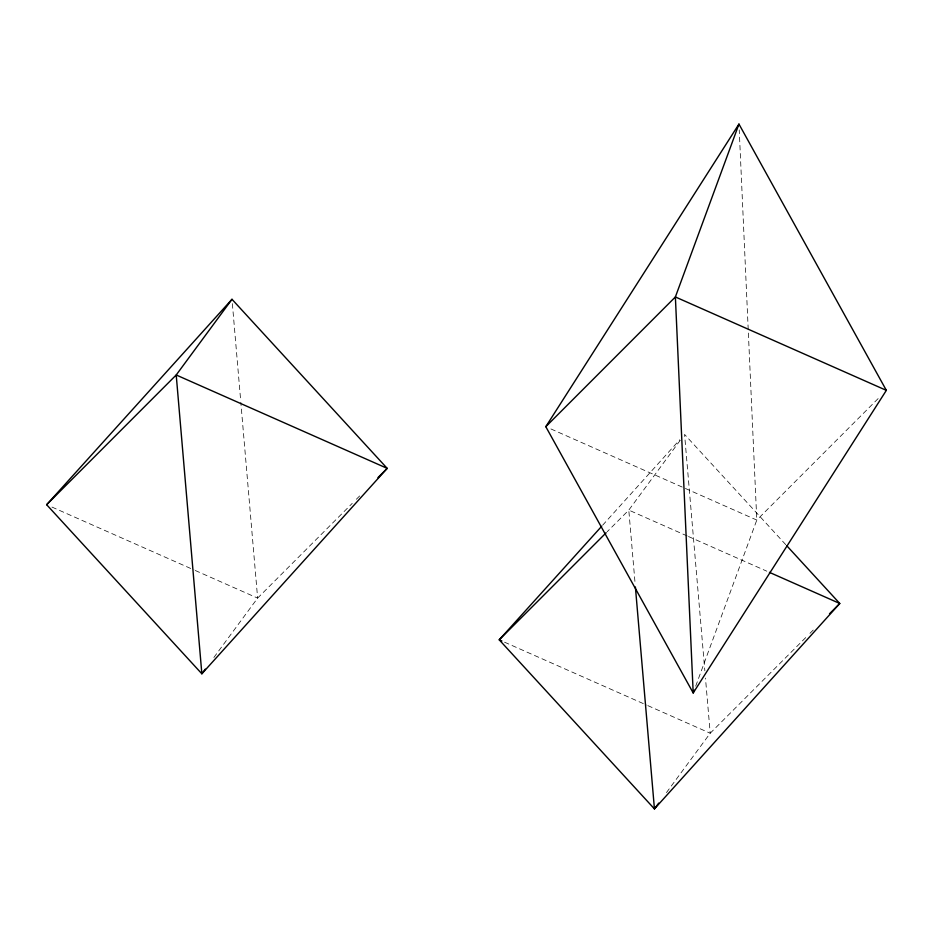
<?xml version="1.0" encoding="UTF-8"?>
<svg xmlns="http://www.w3.org/2000/svg" width="933" height="933" viewBox="0 0 933 933"><rect width="100%" height="100%" fill="white"/><g stroke="black" fill="none" stroke-linecap="round" stroke-linejoin="round"><path stroke-width="0.7" stroke-dasharray="4.67 3.5" d="M695.703 686.14L756.791 520.078L739.228 129.92M213.867 657.485L257.625 598.1L352.231 503.377M680.274 440.236L628.795 510.106L607.196 531.728M666.454 792.607L710.211 733.221L805.844 637.472M602.625 525.232L679.69 439.816M356.348 499.26L360.453 495.143M878.128 398.589L756.791 520.078L549.794 428.445M809.949 633.344L814.066 629.227M687.178 535.95L628.795 510.106L635.023 582.624M688.507 536.533L766.798 571.183M504.543 642.184L646.522 705.021M647.84 705.616L710.211 733.221L705.476 678.104M51.956 507.062L193.936 569.9M195.265 570.495L257.625 598.1L240.819 402.275M785.749 544.639L684.565 434.416L704.858 670.85M232.364 303.645L240.702 400.828"/><path stroke-width="1.4" d="M738.959 124.089L675.375 296.962L693.196 692.951L886.35 390.356L738.959 124.089L545.805 426.684L693.196 692.951L694.199 690.222M231.99 299.295L176.209 374.984L46.65 504.706L201.855 673.789L387.195 468.366L231.99 299.295L46.65 504.706M205.283 669.124L201.855 673.789L176.209 374.984L387.195 468.366L377.935 477.638M658.721 803.091L654.441 808.911L499.225 639.828L601.657 526.305M545.805 426.684L675.375 296.962L886.35 390.356M606.17 532.755L499.225 639.828L501.884 641.006M829.484 613.786L839.77 603.488L786.729 545.7M769.445 572.361L839.77 603.488L654.441 808.911L635.396 586.985"/></g></svg>
